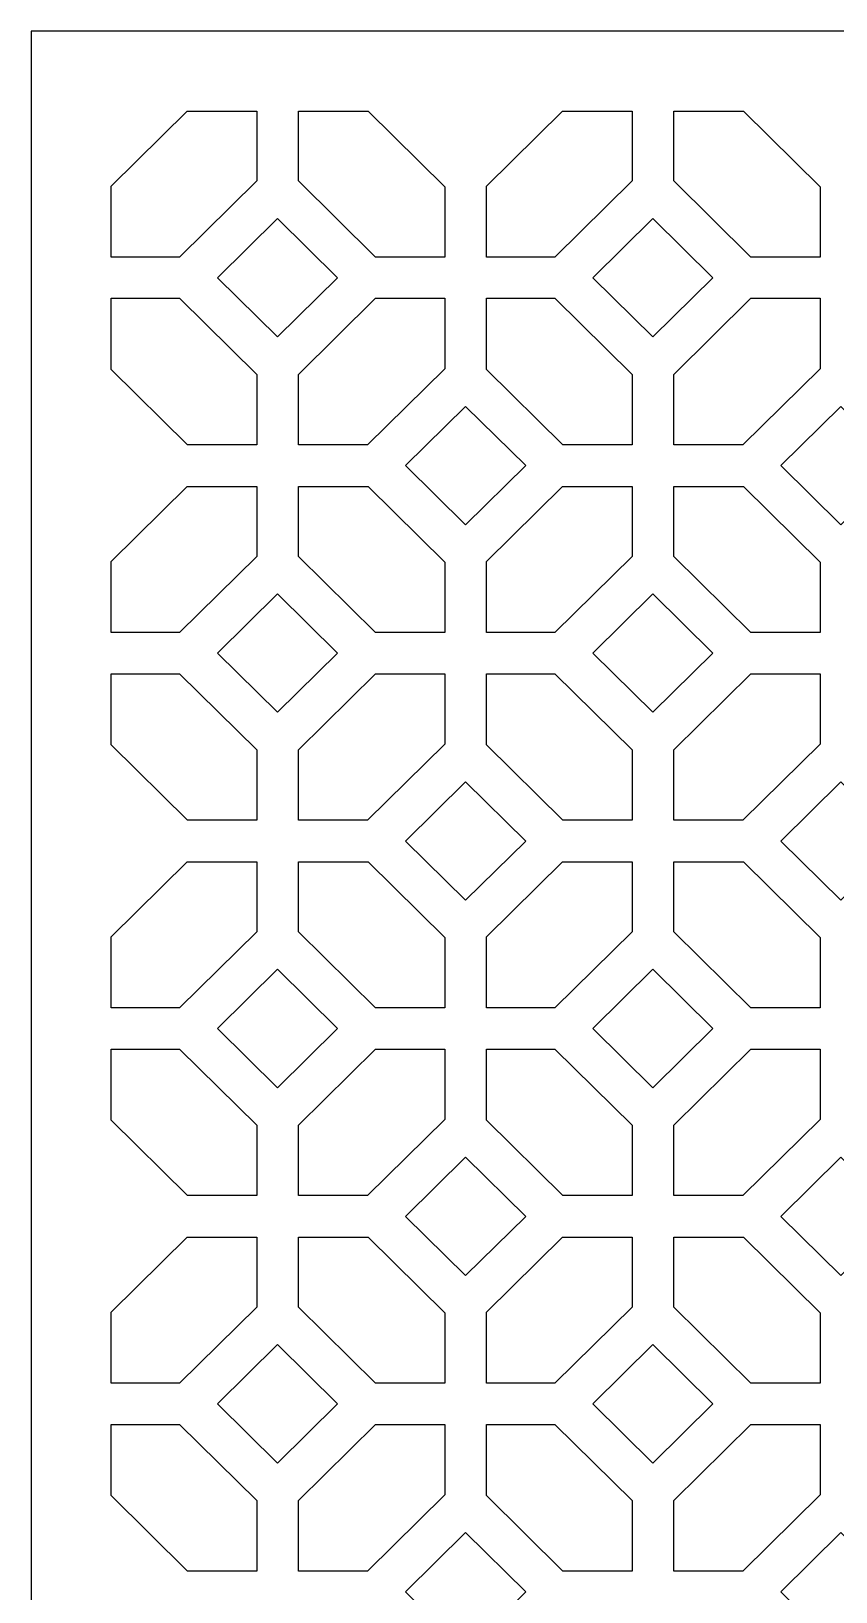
# Model space of a CAD drawing. Header units: centimetres. Extents: x 1.5 to 9.78, y 0.72 to 9.
# Drawn here: x 1.501 to 3.636, y 4.859 to 9.001 of the extents above; entities that cross this region are included whole.
import ezdxf

# ---------------------------------------------------------------- set-up
doc = ezdxf.new("R2010")
doc.units = ezdxf.units.CM
doc.header["$MEASUREMENT"] = 0
doc.layers.add('layer 1', color=7, linetype='Continuous')

msp = doc.modelspace()

# ---------------------------------------------------------------- linework, layer by layer
at = {"layer": 'layer 1', "color": 250}
for points, knots in [([(1.50051, 9.00077), (1.50051, 9.00077), (9.78319, 9.00077), (9.78319, 9.00077), (9.78319, 9.00077), (9.78319, 9.00077), (9.78319, 0.71809), (9.78319, 0.71809), (9.78319, 0.71809), (9.78319, 0.71809), (1.50051, 0.71809), (1.50051, 0.71809), (1.50051, 0.71809), (1.50051, 0.71809), (1.50051, 9.00077), (1.50051, 9.00077)], [0, 0, 0, 0, 0.2, 0.2, 0.2, 0.2, 0.4, 0.4, 0.4, 0.4, 0.6, 0.6, 0.6, 0.6, 1, 1, 1, 1]), ([(1.91432, 8.78889), (1.91432, 8.78889), (1.71238, 8.58984), (1.71238, 8.58984), (1.71238, 8.58984), (1.71238, 8.58984), (1.71238, 8.40112), (1.71238, 8.40112), (1.71238, 8.40112), (1.71238, 8.40112), (1.8941, 8.40112), (1.8941, 8.40112), (1.8941, 8.40112), (1.8941, 8.40112), (2.09926, 8.60335), (2.09926, 8.60335), (2.09926, 8.60335), (2.09926, 8.60335), (2.09926, 8.78889), (2.09926, 8.78889), (2.09926, 8.78889), (2.09926, 8.78889), (1.91432, 8.78889), (1.91432, 8.78889)], [0, 0, 0, 0, 0.1428571, 0.1428571, 0.1428571, 0.1428571, 0.2857143, 0.2857143, 0.2857143, 0.2857143, 0.4285714, 0.4285714, 0.4285714, 0.4285714, 0.5714286, 0.5714286, 0.5714286, 0.5714286, 0.7142857, 0.7142857, 0.7142857, 0.7142857, 1, 1, 1, 1]), ([(2.20948, 8.78889), (2.20948, 8.78889), (2.20948, 8.60335), (2.20948, 8.60335), (2.20948, 8.60335), (2.20948, 8.60335), (2.41464, 8.40112), (2.41464, 8.40112), (2.41464, 8.40112), (2.41464, 8.40112), (2.5983, 8.40112), (2.5983, 8.40112), (2.5983, 8.40112), (2.5983, 8.40112), (2.5983, 8.58793), (2.5983, 8.58793), (2.5983, 8.58793), (2.5983, 8.58793), (2.39442, 8.78889), (2.39442, 8.78889), (2.39442, 8.78889), (2.39442, 8.78889), (2.20948, 8.78889), (2.20948, 8.78889)], [0, 0, 0, 0, 0.1428571, 0.1428571, 0.1428571, 0.1428571, 0.2857143, 0.2857143, 0.2857143, 0.2857143, 0.4285714, 0.4285714, 0.4285714, 0.4285714, 0.5714286, 0.5714286, 0.5714286, 0.5714286, 0.7142857, 0.7142857, 0.7142857, 0.7142857, 1, 1, 1, 1]), ([(2.91047, 8.78889), (2.91047, 8.78889), (2.70852, 8.58984), (2.70852, 8.58984), (2.70852, 8.58984), (2.70852, 8.58984), (2.70852, 8.40112), (2.70852, 8.40112), (2.70852, 8.40112), (2.70852, 8.40112), (2.89024, 8.40112), (2.89024, 8.40112), (2.89024, 8.40112), (2.89024, 8.40112), (3.0954, 8.60335), (3.0954, 8.60335), (3.0954, 8.60335), (3.0954, 8.60335), (3.0954, 8.78889), (3.0954, 8.78889), (3.0954, 8.78889), (3.0954, 8.78889), (2.91047, 8.78889), (2.91047, 8.78889)], [0, 0, 0, 0, 0.1428571, 0.1428571, 0.1428571, 0.1428571, 0.2857143, 0.2857143, 0.2857143, 0.2857143, 0.4285714, 0.4285714, 0.4285714, 0.4285714, 0.5714286, 0.5714286, 0.5714286, 0.5714286, 0.7142857, 0.7142857, 0.7142857, 0.7142857, 1, 1, 1, 1]), ([(3.20562, 8.78889), (3.20562, 8.78889), (3.20562, 8.60335), (3.20562, 8.60335), (3.20562, 8.60335), (3.20562, 8.60335), (3.41079, 8.40112), (3.41079, 8.40112), (3.41079, 8.40112), (3.41079, 8.40112), (3.59444, 8.40112), (3.59444, 8.40112), (3.59444, 8.40112), (3.59444, 8.40112), (3.59444, 8.58793), (3.59444, 8.58793), (3.59444, 8.58793), (3.59444, 8.58793), (3.39056, 8.78889), (3.39056, 8.78889), (3.39056, 8.78889), (3.39056, 8.78889), (3.20562, 8.78889), (3.20562, 8.78889)], [0, 0, 0, 0, 0.1428571, 0.1428571, 0.1428571, 0.1428571, 0.2857143, 0.2857143, 0.2857143, 0.2857143, 0.4285714, 0.4285714, 0.4285714, 0.4285714, 0.5714286, 0.5714286, 0.5714286, 0.5714286, 0.7142857, 0.7142857, 0.7142857, 0.7142857, 1, 1, 1, 1]), ([(1.99496, 8.34657), (1.99496, 8.34657), (2.15437, 8.18944), (2.15437, 8.18944), (2.15437, 8.18944), (2.15437, 8.18944), (2.31378, 8.34657), (2.31378, 8.34657), (2.31378, 8.34657), (2.31378, 8.34657), (2.15437, 8.5037), (2.15437, 8.5037), (2.15437, 8.5037), (2.15437, 8.5037), (1.99496, 8.34657), (1.99496, 8.34657)], [0, 0, 0, 0, 0.2, 0.2, 0.2, 0.2, 0.4, 0.4, 0.4, 0.4, 0.6, 0.6, 0.6, 0.6, 1, 1, 1, 1]), ([(2.9911, 8.34657), (2.9911, 8.34657), (3.15051, 8.18944), (3.15051, 8.18944), (3.15051, 8.18944), (3.15051, 8.18944), (3.30992, 8.34657), (3.30992, 8.34657), (3.30992, 8.34657), (3.30992, 8.34657), (3.15051, 8.5037), (3.15051, 8.5037), (3.15051, 8.5037), (3.15051, 8.5037), (2.9911, 8.34657), (2.9911, 8.34657)], [0, 0, 0, 0, 0.2, 0.2, 0.2, 0.2, 0.4, 0.4, 0.4, 0.4, 0.6, 0.6, 0.6, 0.6, 1, 1, 1, 1]), ([(1.71238, 8.1033), (1.71238, 8.1033), (1.91561, 7.90298), (1.91561, 7.90298), (1.91561, 7.90298), (1.91561, 7.90298), (2.09926, 7.90298), (2.09926, 7.90298), (2.09926, 7.90298), (2.09926, 7.90298), (2.09926, 8.08979), (2.09926, 8.08979), (2.09926, 8.08979), (2.09926, 8.08979), (1.8941, 8.29202), (1.8941, 8.29202), (1.8941, 8.29202), (1.8941, 8.29202), (1.71238, 8.29202), (1.71238, 8.29202), (1.71238, 8.29202), (1.71238, 8.29202), (1.71238, 8.1033), (1.71238, 8.1033)], [0, 0, 0, 0, 0.1428571, 0.1428571, 0.1428571, 0.1428571, 0.2857143, 0.2857143, 0.2857143, 0.2857143, 0.4285714, 0.4285714, 0.4285714, 0.4285714, 0.5714286, 0.5714286, 0.5714286, 0.5714286, 0.7142857, 0.7142857, 0.7142857, 0.7142857, 1, 1, 1, 1]), ([(2.5983, 8.10521), (2.5983, 8.10521), (2.5983, 8.29202), (2.5983, 8.29202), (2.5983, 8.29202), (2.5983, 8.29202), (2.41464, 8.29202), (2.41464, 8.29202), (2.41464, 8.29202), (2.41464, 8.29202), (2.20948, 8.08979), (2.20948, 8.08979), (2.20948, 8.08979), (2.20948, 8.08979), (2.20948, 7.90298), (2.20948, 7.90298), (2.20948, 7.90298), (2.20948, 7.90298), (2.39313, 7.90298), (2.39313, 7.90298), (2.39313, 7.90298), (2.39313, 7.90298), (2.5983, 8.10521), (2.5983, 8.10521)], [0, 0, 0, 0, 0.1428571, 0.1428571, 0.1428571, 0.1428571, 0.2857143, 0.2857143, 0.2857143, 0.2857143, 0.4285714, 0.4285714, 0.4285714, 0.4285714, 0.5714286, 0.5714286, 0.5714286, 0.5714286, 0.7142857, 0.7142857, 0.7142857, 0.7142857, 1, 1, 1, 1]), ([(2.70852, 8.1033), (2.70852, 8.1033), (2.91175, 7.90298), (2.91175, 7.90298), (2.91175, 7.90298), (2.91175, 7.90298), (3.0954, 7.90298), (3.0954, 7.90298), (3.0954, 7.90298), (3.0954, 7.90298), (3.0954, 8.08979), (3.0954, 8.08979), (3.0954, 8.08979), (3.0954, 8.08979), (2.89024, 8.29202), (2.89024, 8.29202), (2.89024, 8.29202), (2.89024, 8.29202), (2.70852, 8.29202), (2.70852, 8.29202), (2.70852, 8.29202), (2.70852, 8.29202), (2.70852, 8.1033), (2.70852, 8.1033)], [0, 0, 0, 0, 0.1428571, 0.1428571, 0.1428571, 0.1428571, 0.2857143, 0.2857143, 0.2857143, 0.2857143, 0.4285714, 0.4285714, 0.4285714, 0.4285714, 0.5714286, 0.5714286, 0.5714286, 0.5714286, 0.7142857, 0.7142857, 0.7142857, 0.7142857, 1, 1, 1, 1]), ([(3.59444, 8.10521), (3.59444, 8.10521), (3.59444, 8.29202), (3.59444, 8.29202), (3.59444, 8.29202), (3.59444, 8.29202), (3.41079, 8.29202), (3.41079, 8.29202), (3.41079, 8.29202), (3.41079, 8.29202), (3.20562, 8.08979), (3.20562, 8.08979), (3.20562, 8.08979), (3.20562, 8.08979), (3.20562, 7.90298), (3.20562, 7.90298), (3.20562, 7.90298), (3.20562, 7.90298), (3.38927, 7.90298), (3.38927, 7.90298), (3.38927, 7.90298), (3.38927, 7.90298), (3.59444, 8.10521), (3.59444, 8.10521)], [0, 0, 0, 0, 0.1428571, 0.1428571, 0.1428571, 0.1428571, 0.2857143, 0.2857143, 0.2857143, 0.2857143, 0.4285714, 0.4285714, 0.4285714, 0.4285714, 0.5714286, 0.5714286, 0.5714286, 0.5714286, 0.7142857, 0.7142857, 0.7142857, 0.7142857, 1, 1, 1, 1]), ([(2.494, 7.84786), (2.494, 7.84786), (2.65341, 7.69074), (2.65341, 7.69074), (2.65341, 7.69074), (2.65341, 7.69074), (2.81282, 7.84786), (2.81282, 7.84786), (2.81282, 7.84786), (2.81282, 7.84786), (2.65341, 8.00499), (2.65341, 8.00499), (2.65341, 8.00499), (2.65341, 8.00499), (2.494, 7.84786), (2.494, 7.84786)], [0, 0, 0, 0, 0.2, 0.2, 0.2, 0.2, 0.4, 0.4, 0.4, 0.4, 0.6, 0.6, 0.6, 0.6, 1, 1, 1, 1]), ([(3.49014, 7.84786), (3.49014, 7.84786), (3.64956, 7.69074), (3.64956, 7.69074), (3.64956, 7.69074), (3.64956, 7.69074), (3.80897, 7.84786), (3.80897, 7.84786), (3.80897, 7.84786), (3.80897, 7.84786), (3.64956, 8.00499), (3.64956, 8.00499), (3.64956, 8.00499), (3.64956, 8.00499), (3.49014, 7.84786), (3.49014, 7.84786)], [0, 0, 0, 0, 0.2, 0.2, 0.2, 0.2, 0.4, 0.4, 0.4, 0.4, 0.6, 0.6, 0.6, 0.6, 1, 1, 1, 1]), ([(1.91432, 7.79275), (1.91432, 7.79275), (1.71238, 7.5937), (1.71238, 7.5937), (1.71238, 7.5937), (1.71238, 7.5937), (1.71238, 7.40498), (1.71238, 7.40498), (1.71238, 7.40498), (1.71238, 7.40498), (1.8941, 7.40498), (1.8941, 7.40498), (1.8941, 7.40498), (1.8941, 7.40498), (2.09926, 7.60721), (2.09926, 7.60721), (2.09926, 7.60721), (2.09926, 7.60721), (2.09926, 7.79275), (2.09926, 7.79275), (2.09926, 7.79275), (2.09926, 7.79275), (1.91432, 7.79275), (1.91432, 7.79275)], [0, 0, 0, 0, 0.1428571, 0.1428571, 0.1428571, 0.1428571, 0.2857143, 0.2857143, 0.2857143, 0.2857143, 0.4285714, 0.4285714, 0.4285714, 0.4285714, 0.5714286, 0.5714286, 0.5714286, 0.5714286, 0.7142857, 0.7142857, 0.7142857, 0.7142857, 1, 1, 1, 1]), ([(2.20948, 7.79275), (2.20948, 7.79275), (2.20948, 7.60721), (2.20948, 7.60721), (2.20948, 7.60721), (2.20948, 7.60721), (2.41464, 7.40498), (2.41464, 7.40498), (2.41464, 7.40498), (2.41464, 7.40498), (2.5983, 7.40498), (2.5983, 7.40498), (2.5983, 7.40498), (2.5983, 7.40498), (2.5983, 7.59179), (2.5983, 7.59179), (2.5983, 7.59179), (2.5983, 7.59179), (2.39442, 7.79275), (2.39442, 7.79275), (2.39442, 7.79275), (2.39442, 7.79275), (2.20948, 7.79275), (2.20948, 7.79275)], [0, 0, 0, 0, 0.1428571, 0.1428571, 0.1428571, 0.1428571, 0.2857143, 0.2857143, 0.2857143, 0.2857143, 0.4285714, 0.4285714, 0.4285714, 0.4285714, 0.5714286, 0.5714286, 0.5714286, 0.5714286, 0.7142857, 0.7142857, 0.7142857, 0.7142857, 1, 1, 1, 1]), ([(2.91047, 7.79275), (2.91047, 7.79275), (2.70852, 7.5937), (2.70852, 7.5937), (2.70852, 7.5937), (2.70852, 7.5937), (2.70852, 7.40498), (2.70852, 7.40498), (2.70852, 7.40498), (2.70852, 7.40498), (2.89024, 7.40498), (2.89024, 7.40498), (2.89024, 7.40498), (2.89024, 7.40498), (3.0954, 7.60721), (3.0954, 7.60721), (3.0954, 7.60721), (3.0954, 7.60721), (3.0954, 7.79275), (3.0954, 7.79275), (3.0954, 7.79275), (3.0954, 7.79275), (2.91047, 7.79275), (2.91047, 7.79275)], [0, 0, 0, 0, 0.1428571, 0.1428571, 0.1428571, 0.1428571, 0.2857143, 0.2857143, 0.2857143, 0.2857143, 0.4285714, 0.4285714, 0.4285714, 0.4285714, 0.5714286, 0.5714286, 0.5714286, 0.5714286, 0.7142857, 0.7142857, 0.7142857, 0.7142857, 1, 1, 1, 1]), ([(3.20562, 7.79275), (3.20562, 7.79275), (3.20562, 7.60721), (3.20562, 7.60721), (3.20562, 7.60721), (3.20562, 7.60721), (3.41079, 7.40498), (3.41079, 7.40498), (3.41079, 7.40498), (3.41079, 7.40498), (3.59444, 7.40498), (3.59444, 7.40498), (3.59444, 7.40498), (3.59444, 7.40498), (3.59444, 7.59179), (3.59444, 7.59179), (3.59444, 7.59179), (3.59444, 7.59179), (3.39056, 7.79275), (3.39056, 7.79275), (3.39056, 7.79275), (3.39056, 7.79275), (3.20562, 7.79275), (3.20562, 7.79275)], [0, 0, 0, 0, 0.1428571, 0.1428571, 0.1428571, 0.1428571, 0.2857143, 0.2857143, 0.2857143, 0.2857143, 0.4285714, 0.4285714, 0.4285714, 0.4285714, 0.5714286, 0.5714286, 0.5714286, 0.5714286, 0.7142857, 0.7142857, 0.7142857, 0.7142857, 1, 1, 1, 1]), ([(1.99496, 7.35043), (1.99496, 7.35043), (2.15437, 7.1933), (2.15437, 7.1933), (2.15437, 7.1933), (2.15437, 7.1933), (2.31378, 7.35043), (2.31378, 7.35043), (2.31378, 7.35043), (2.31378, 7.35043), (2.15437, 7.50756), (2.15437, 7.50756), (2.15437, 7.50756), (2.15437, 7.50756), (1.99496, 7.35043), (1.99496, 7.35043)], [0, 0, 0, 0, 0.2, 0.2, 0.2, 0.2, 0.4, 0.4, 0.4, 0.4, 0.6, 0.6, 0.6, 0.6, 1, 1, 1, 1]), ([(2.9911, 7.35043), (2.9911, 7.35043), (3.15051, 7.1933), (3.15051, 7.1933), (3.15051, 7.1933), (3.15051, 7.1933), (3.30992, 7.35043), (3.30992, 7.35043), (3.30992, 7.35043), (3.30992, 7.35043), (3.15051, 7.50756), (3.15051, 7.50756), (3.15051, 7.50756), (3.15051, 7.50756), (2.9911, 7.35043), (2.9911, 7.35043)], [0, 0, 0, 0, 0.2, 0.2, 0.2, 0.2, 0.4, 0.4, 0.4, 0.4, 0.6, 0.6, 0.6, 0.6, 1, 1, 1, 1]), ([(1.71238, 7.10716), (1.71238, 7.10716), (1.91561, 6.90684), (1.91561, 6.90684), (1.91561, 6.90684), (1.91561, 6.90684), (2.09926, 6.90684), (2.09926, 6.90684), (2.09926, 6.90684), (2.09926, 6.90684), (2.09926, 7.09365), (2.09926, 7.09365), (2.09926, 7.09365), (2.09926, 7.09365), (1.8941, 7.29587), (1.8941, 7.29587), (1.8941, 7.29587), (1.8941, 7.29587), (1.71238, 7.29587), (1.71238, 7.29587), (1.71238, 7.29587), (1.71238, 7.29587), (1.71238, 7.10716), (1.71238, 7.10716)], [0, 0, 0, 0, 0.1428571, 0.1428571, 0.1428571, 0.1428571, 0.2857143, 0.2857143, 0.2857143, 0.2857143, 0.4285714, 0.4285714, 0.4285714, 0.4285714, 0.5714286, 0.5714286, 0.5714286, 0.5714286, 0.7142857, 0.7142857, 0.7142857, 0.7142857, 1, 1, 1, 1]), ([(2.5983, 7.10907), (2.5983, 7.10907), (2.5983, 7.29587), (2.5983, 7.29587), (2.5983, 7.29587), (2.5983, 7.29587), (2.41464, 7.29587), (2.41464, 7.29587), (2.41464, 7.29587), (2.41464, 7.29587), (2.20948, 7.09365), (2.20948, 7.09365), (2.20948, 7.09365), (2.20948, 7.09365), (2.20948, 6.90684), (2.20948, 6.90684), (2.20948, 6.90684), (2.20948, 6.90684), (2.39313, 6.90684), (2.39313, 6.90684), (2.39313, 6.90684), (2.39313, 6.90684), (2.5983, 7.10907), (2.5983, 7.10907)], [0, 0, 0, 0, 0.1428571, 0.1428571, 0.1428571, 0.1428571, 0.2857143, 0.2857143, 0.2857143, 0.2857143, 0.4285714, 0.4285714, 0.4285714, 0.4285714, 0.5714286, 0.5714286, 0.5714286, 0.5714286, 0.7142857, 0.7142857, 0.7142857, 0.7142857, 1, 1, 1, 1]), ([(2.70852, 7.10716), (2.70852, 7.10716), (2.91175, 6.90684), (2.91175, 6.90684), (2.91175, 6.90684), (2.91175, 6.90684), (3.0954, 6.90684), (3.0954, 6.90684), (3.0954, 6.90684), (3.0954, 6.90684), (3.0954, 7.09365), (3.0954, 7.09365), (3.0954, 7.09365), (3.0954, 7.09365), (2.89024, 7.29587), (2.89024, 7.29587), (2.89024, 7.29587), (2.89024, 7.29587), (2.70852, 7.29587), (2.70852, 7.29587), (2.70852, 7.29587), (2.70852, 7.29587), (2.70852, 7.10716), (2.70852, 7.10716)], [0, 0, 0, 0, 0.1428571, 0.1428571, 0.1428571, 0.1428571, 0.2857143, 0.2857143, 0.2857143, 0.2857143, 0.4285714, 0.4285714, 0.4285714, 0.4285714, 0.5714286, 0.5714286, 0.5714286, 0.5714286, 0.7142857, 0.7142857, 0.7142857, 0.7142857, 1, 1, 1, 1]), ([(3.59444, 7.10907), (3.59444, 7.10907), (3.59444, 7.29587), (3.59444, 7.29587), (3.59444, 7.29587), (3.59444, 7.29587), (3.41079, 7.29587), (3.41079, 7.29587), (3.41079, 7.29587), (3.41079, 7.29587), (3.20562, 7.09365), (3.20562, 7.09365), (3.20562, 7.09365), (3.20562, 7.09365), (3.20562, 6.90684), (3.20562, 6.90684), (3.20562, 6.90684), (3.20562, 6.90684), (3.38927, 6.90684), (3.38927, 6.90684), (3.38927, 6.90684), (3.38927, 6.90684), (3.59444, 7.10907), (3.59444, 7.10907)], [0, 0, 0, 0, 0.1428571, 0.1428571, 0.1428571, 0.1428571, 0.2857143, 0.2857143, 0.2857143, 0.2857143, 0.4285714, 0.4285714, 0.4285714, 0.4285714, 0.5714286, 0.5714286, 0.5714286, 0.5714286, 0.7142857, 0.7142857, 0.7142857, 0.7142857, 1, 1, 1, 1]), ([(2.494, 6.85172), (2.494, 6.85172), (2.65341, 6.69459), (2.65341, 6.69459), (2.65341, 6.69459), (2.65341, 6.69459), (2.81282, 6.85172), (2.81282, 6.85172), (2.81282, 6.85172), (2.81282, 6.85172), (2.65341, 7.00885), (2.65341, 7.00885), (2.65341, 7.00885), (2.65341, 7.00885), (2.494, 6.85172), (2.494, 6.85172)], [0, 0, 0, 0, 0.2, 0.2, 0.2, 0.2, 0.4, 0.4, 0.4, 0.4, 0.6, 0.6, 0.6, 0.6, 1, 1, 1, 1]), ([(3.49014, 6.85172), (3.49014, 6.85172), (3.64956, 6.69459), (3.64956, 6.69459), (3.64956, 6.69459), (3.64956, 6.69459), (3.80897, 6.85172), (3.80897, 6.85172), (3.80897, 6.85172), (3.80897, 6.85172), (3.64956, 7.00885), (3.64956, 7.00885), (3.64956, 7.00885), (3.64956, 7.00885), (3.49014, 6.85172), (3.49014, 6.85172)], [0, 0, 0, 0, 0.2, 0.2, 0.2, 0.2, 0.4, 0.4, 0.4, 0.4, 0.6, 0.6, 0.6, 0.6, 1, 1, 1, 1]), ([(1.91432, 6.79661), (1.91432, 6.79661), (1.71238, 6.59755), (1.71238, 6.59755), (1.71238, 6.59755), (1.71238, 6.59755), (1.71238, 6.40884), (1.71238, 6.40884), (1.71238, 6.40884), (1.71238, 6.40884), (1.8941, 6.40884), (1.8941, 6.40884), (1.8941, 6.40884), (1.8941, 6.40884), (2.09926, 6.61107), (2.09926, 6.61107), (2.09926, 6.61107), (2.09926, 6.61107), (2.09926, 6.79661), (2.09926, 6.79661), (2.09926, 6.79661), (2.09926, 6.79661), (1.91432, 6.79661), (1.91432, 6.79661)], [0, 0, 0, 0, 0.1428571, 0.1428571, 0.1428571, 0.1428571, 0.2857143, 0.2857143, 0.2857143, 0.2857143, 0.4285714, 0.4285714, 0.4285714, 0.4285714, 0.5714286, 0.5714286, 0.5714286, 0.5714286, 0.7142857, 0.7142857, 0.7142857, 0.7142857, 1, 1, 1, 1]), ([(2.20948, 6.79661), (2.20948, 6.79661), (2.20948, 6.61107), (2.20948, 6.61107), (2.20948, 6.61107), (2.20948, 6.61107), (2.41464, 6.40884), (2.41464, 6.40884), (2.41464, 6.40884), (2.41464, 6.40884), (2.5983, 6.40884), (2.5983, 6.40884), (2.5983, 6.40884), (2.5983, 6.40884), (2.5983, 6.59565), (2.5983, 6.59565), (2.5983, 6.59565), (2.5983, 6.59565), (2.39442, 6.79661), (2.39442, 6.79661), (2.39442, 6.79661), (2.39442, 6.79661), (2.20948, 6.79661), (2.20948, 6.79661)], [0, 0, 0, 0, 0.1428571, 0.1428571, 0.1428571, 0.1428571, 0.2857143, 0.2857143, 0.2857143, 0.2857143, 0.4285714, 0.4285714, 0.4285714, 0.4285714, 0.5714286, 0.5714286, 0.5714286, 0.5714286, 0.7142857, 0.7142857, 0.7142857, 0.7142857, 1, 1, 1, 1]), ([(2.91047, 6.79661), (2.91047, 6.79661), (2.70852, 6.59755), (2.70852, 6.59755), (2.70852, 6.59755), (2.70852, 6.59755), (2.70852, 6.40884), (2.70852, 6.40884), (2.70852, 6.40884), (2.70852, 6.40884), (2.89024, 6.40884), (2.89024, 6.40884), (2.89024, 6.40884), (2.89024, 6.40884), (3.0954, 6.61107), (3.0954, 6.61107), (3.0954, 6.61107), (3.0954, 6.61107), (3.0954, 6.79661), (3.0954, 6.79661), (3.0954, 6.79661), (3.0954, 6.79661), (2.91047, 6.79661), (2.91047, 6.79661)], [0, 0, 0, 0, 0.1428571, 0.1428571, 0.1428571, 0.1428571, 0.2857143, 0.2857143, 0.2857143, 0.2857143, 0.4285714, 0.4285714, 0.4285714, 0.4285714, 0.5714286, 0.5714286, 0.5714286, 0.5714286, 0.7142857, 0.7142857, 0.7142857, 0.7142857, 1, 1, 1, 1]), ([(3.20562, 6.79661), (3.20562, 6.79661), (3.20562, 6.61107), (3.20562, 6.61107), (3.20562, 6.61107), (3.20562, 6.61107), (3.41079, 6.40884), (3.41079, 6.40884), (3.41079, 6.40884), (3.41079, 6.40884), (3.59444, 6.40884), (3.59444, 6.40884), (3.59444, 6.40884), (3.59444, 6.40884), (3.59444, 6.59565), (3.59444, 6.59565), (3.59444, 6.59565), (3.59444, 6.59565), (3.39056, 6.79661), (3.39056, 6.79661), (3.39056, 6.79661), (3.39056, 6.79661), (3.20562, 6.79661), (3.20562, 6.79661)], [0, 0, 0, 0, 0.1428571, 0.1428571, 0.1428571, 0.1428571, 0.2857143, 0.2857143, 0.2857143, 0.2857143, 0.4285714, 0.4285714, 0.4285714, 0.4285714, 0.5714286, 0.5714286, 0.5714286, 0.5714286, 0.7142857, 0.7142857, 0.7142857, 0.7142857, 1, 1, 1, 1]), ([(1.99496, 6.35428), (1.99496, 6.35428), (2.15437, 6.19715), (2.15437, 6.19715), (2.15437, 6.19715), (2.15437, 6.19715), (2.31378, 6.35428), (2.31378, 6.35428), (2.31378, 6.35428), (2.31378, 6.35428), (2.15437, 6.51142), (2.15437, 6.51142), (2.15437, 6.51142), (2.15437, 6.51142), (1.99496, 6.35428), (1.99496, 6.35428)], [0, 0, 0, 0, 0.2, 0.2, 0.2, 0.2, 0.4, 0.4, 0.4, 0.4, 0.6, 0.6, 0.6, 0.6, 1, 1, 1, 1]), ([(2.9911, 6.35428), (2.9911, 6.35428), (3.15051, 6.19715), (3.15051, 6.19715), (3.15051, 6.19715), (3.15051, 6.19715), (3.30992, 6.35428), (3.30992, 6.35428), (3.30992, 6.35428), (3.30992, 6.35428), (3.15051, 6.51142), (3.15051, 6.51142), (3.15051, 6.51142), (3.15051, 6.51142), (2.9911, 6.35428), (2.9911, 6.35428)], [0, 0, 0, 0, 0.2, 0.2, 0.2, 0.2, 0.4, 0.4, 0.4, 0.4, 0.6, 0.6, 0.6, 0.6, 1, 1, 1, 1]), ([(1.71238, 6.11102), (1.71238, 6.11102), (1.91561, 5.91069), (1.91561, 5.91069), (1.91561, 5.91069), (1.91561, 5.91069), (2.09926, 5.91069), (2.09926, 5.91069), (2.09926, 5.91069), (2.09926, 5.91069), (2.09926, 6.0975), (2.09926, 6.0975), (2.09926, 6.0975), (2.09926, 6.0975), (1.8941, 6.29973), (1.8941, 6.29973), (1.8941, 6.29973), (1.8941, 6.29973), (1.71238, 6.29973), (1.71238, 6.29973), (1.71238, 6.29973), (1.71238, 6.29973), (1.71238, 6.11102), (1.71238, 6.11102)], [0, 0, 0, 0, 0.1428571, 0.1428571, 0.1428571, 0.1428571, 0.2857143, 0.2857143, 0.2857143, 0.2857143, 0.4285714, 0.4285714, 0.4285714, 0.4285714, 0.5714286, 0.5714286, 0.5714286, 0.5714286, 0.7142857, 0.7142857, 0.7142857, 0.7142857, 1, 1, 1, 1]), ([(2.5983, 6.11292), (2.5983, 6.11292), (2.5983, 6.29973), (2.5983, 6.29973), (2.5983, 6.29973), (2.5983, 6.29973), (2.41464, 6.29973), (2.41464, 6.29973), (2.41464, 6.29973), (2.41464, 6.29973), (2.20948, 6.0975), (2.20948, 6.0975), (2.20948, 6.0975), (2.20948, 6.0975), (2.20948, 5.91069), (2.20948, 5.91069), (2.20948, 5.91069), (2.20948, 5.91069), (2.39313, 5.91069), (2.39313, 5.91069), (2.39313, 5.91069), (2.39313, 5.91069), (2.5983, 6.11292), (2.5983, 6.11292)], [0, 0, 0, 0, 0.1428571, 0.1428571, 0.1428571, 0.1428571, 0.2857143, 0.2857143, 0.2857143, 0.2857143, 0.4285714, 0.4285714, 0.4285714, 0.4285714, 0.5714286, 0.5714286, 0.5714286, 0.5714286, 0.7142857, 0.7142857, 0.7142857, 0.7142857, 1, 1, 1, 1]), ([(2.70852, 6.11102), (2.70852, 6.11102), (2.91175, 5.91069), (2.91175, 5.91069), (2.91175, 5.91069), (2.91175, 5.91069), (3.0954, 5.91069), (3.0954, 5.91069), (3.0954, 5.91069), (3.0954, 5.91069), (3.0954, 6.0975), (3.0954, 6.0975), (3.0954, 6.0975), (3.0954, 6.0975), (2.89024, 6.29973), (2.89024, 6.29973), (2.89024, 6.29973), (2.89024, 6.29973), (2.70852, 6.29973), (2.70852, 6.29973), (2.70852, 6.29973), (2.70852, 6.29973), (2.70852, 6.11102), (2.70852, 6.11102)], [0, 0, 0, 0, 0.1428571, 0.1428571, 0.1428571, 0.1428571, 0.2857143, 0.2857143, 0.2857143, 0.2857143, 0.4285714, 0.4285714, 0.4285714, 0.4285714, 0.5714286, 0.5714286, 0.5714286, 0.5714286, 0.7142857, 0.7142857, 0.7142857, 0.7142857, 1, 1, 1, 1]), ([(3.59444, 6.11292), (3.59444, 6.11292), (3.59444, 6.29973), (3.59444, 6.29973), (3.59444, 6.29973), (3.59444, 6.29973), (3.41079, 6.29973), (3.41079, 6.29973), (3.41079, 6.29973), (3.41079, 6.29973), (3.20562, 6.0975), (3.20562, 6.0975), (3.20562, 6.0975), (3.20562, 6.0975), (3.20562, 5.91069), (3.20562, 5.91069), (3.20562, 5.91069), (3.20562, 5.91069), (3.38927, 5.91069), (3.38927, 5.91069), (3.38927, 5.91069), (3.38927, 5.91069), (3.59444, 6.11292), (3.59444, 6.11292)], [0, 0, 0, 0, 0.1428571, 0.1428571, 0.1428571, 0.1428571, 0.2857143, 0.2857143, 0.2857143, 0.2857143, 0.4285714, 0.4285714, 0.4285714, 0.4285714, 0.5714286, 0.5714286, 0.5714286, 0.5714286, 0.7142857, 0.7142857, 0.7142857, 0.7142857, 1, 1, 1, 1]), ([(2.494, 5.85558), (2.494, 5.85558), (2.65341, 5.69845), (2.65341, 5.69845), (2.65341, 5.69845), (2.65341, 5.69845), (2.81282, 5.85558), (2.81282, 5.85558), (2.81282, 5.85558), (2.81282, 5.85558), (2.65341, 6.01271), (2.65341, 6.01271), (2.65341, 6.01271), (2.65341, 6.01271), (2.494, 5.85558), (2.494, 5.85558)], [0, 0, 0, 0, 0.2, 0.2, 0.2, 0.2, 0.4, 0.4, 0.4, 0.4, 0.6, 0.6, 0.6, 0.6, 1, 1, 1, 1]), ([(3.49014, 5.85558), (3.49014, 5.85558), (3.64956, 5.69845), (3.64956, 5.69845), (3.64956, 5.69845), (3.64956, 5.69845), (3.80897, 5.85558), (3.80897, 5.85558), (3.80897, 5.85558), (3.80897, 5.85558), (3.64956, 6.01271), (3.64956, 6.01271), (3.64956, 6.01271), (3.64956, 6.01271), (3.49014, 5.85558), (3.49014, 5.85558)], [0, 0, 0, 0, 0.2, 0.2, 0.2, 0.2, 0.4, 0.4, 0.4, 0.4, 0.6, 0.6, 0.6, 0.6, 1, 1, 1, 1]), ([(1.91432, 5.80046), (1.91432, 5.80046), (1.71238, 5.60141), (1.71238, 5.60141), (1.71238, 5.60141), (1.71238, 5.60141), (1.71238, 5.41269), (1.71238, 5.41269), (1.71238, 5.41269), (1.71238, 5.41269), (1.8941, 5.41269), (1.8941, 5.41269), (1.8941, 5.41269), (1.8941, 5.41269), (2.09926, 5.61492), (2.09926, 5.61492), (2.09926, 5.61492), (2.09926, 5.61492), (2.09926, 5.80046), (2.09926, 5.80046), (2.09926, 5.80046), (2.09926, 5.80046), (1.91432, 5.80046), (1.91432, 5.80046)], [0, 0, 0, 0, 0.1428571, 0.1428571, 0.1428571, 0.1428571, 0.2857143, 0.2857143, 0.2857143, 0.2857143, 0.4285714, 0.4285714, 0.4285714, 0.4285714, 0.5714286, 0.5714286, 0.5714286, 0.5714286, 0.7142857, 0.7142857, 0.7142857, 0.7142857, 1, 1, 1, 1]), ([(2.20948, 5.80046), (2.20948, 5.80046), (2.20948, 5.61492), (2.20948, 5.61492), (2.20948, 5.61492), (2.20948, 5.61492), (2.41464, 5.41269), (2.41464, 5.41269), (2.41464, 5.41269), (2.41464, 5.41269), (2.5983, 5.41269), (2.5983, 5.41269), (2.5983, 5.41269), (2.5983, 5.41269), (2.5983, 5.5995), (2.5983, 5.5995), (2.5983, 5.5995), (2.5983, 5.5995), (2.39442, 5.80046), (2.39442, 5.80046), (2.39442, 5.80046), (2.39442, 5.80046), (2.20948, 5.80046), (2.20948, 5.80046)], [0, 0, 0, 0, 0.1428571, 0.1428571, 0.1428571, 0.1428571, 0.2857143, 0.2857143, 0.2857143, 0.2857143, 0.4285714, 0.4285714, 0.4285714, 0.4285714, 0.5714286, 0.5714286, 0.5714286, 0.5714286, 0.7142857, 0.7142857, 0.7142857, 0.7142857, 1, 1, 1, 1]), ([(2.91047, 5.80046), (2.91047, 5.80046), (2.70852, 5.60141), (2.70852, 5.60141), (2.70852, 5.60141), (2.70852, 5.60141), (2.70852, 5.41269), (2.70852, 5.41269), (2.70852, 5.41269), (2.70852, 5.41269), (2.89024, 5.41269), (2.89024, 5.41269), (2.89024, 5.41269), (2.89024, 5.41269), (3.0954, 5.61492), (3.0954, 5.61492), (3.0954, 5.61492), (3.0954, 5.61492), (3.0954, 5.80046), (3.0954, 5.80046), (3.0954, 5.80046), (3.0954, 5.80046), (2.91047, 5.80046), (2.91047, 5.80046)], [0, 0, 0, 0, 0.1428571, 0.1428571, 0.1428571, 0.1428571, 0.2857143, 0.2857143, 0.2857143, 0.2857143, 0.4285714, 0.4285714, 0.4285714, 0.4285714, 0.5714286, 0.5714286, 0.5714286, 0.5714286, 0.7142857, 0.7142857, 0.7142857, 0.7142857, 1, 1, 1, 1]), ([(3.20562, 5.80046), (3.20562, 5.80046), (3.20562, 5.61492), (3.20562, 5.61492), (3.20562, 5.61492), (3.20562, 5.61492), (3.41079, 5.41269), (3.41079, 5.41269), (3.41079, 5.41269), (3.41079, 5.41269), (3.59444, 5.41269), (3.59444, 5.41269), (3.59444, 5.41269), (3.59444, 5.41269), (3.59444, 5.5995), (3.59444, 5.5995), (3.59444, 5.5995), (3.59444, 5.5995), (3.39056, 5.80046), (3.39056, 5.80046), (3.39056, 5.80046), (3.39056, 5.80046), (3.20562, 5.80046), (3.20562, 5.80046)], [0, 0, 0, 0, 0.1428571, 0.1428571, 0.1428571, 0.1428571, 0.2857143, 0.2857143, 0.2857143, 0.2857143, 0.4285714, 0.4285714, 0.4285714, 0.4285714, 0.5714286, 0.5714286, 0.5714286, 0.5714286, 0.7142857, 0.7142857, 0.7142857, 0.7142857, 1, 1, 1, 1]), ([(1.99496, 5.35814), (1.99496, 5.35814), (2.15437, 5.20101), (2.15437, 5.20101), (2.15437, 5.20101), (2.15437, 5.20101), (2.31378, 5.35814), (2.31378, 5.35814), (2.31378, 5.35814), (2.31378, 5.35814), (2.15437, 5.51527), (2.15437, 5.51527), (2.15437, 5.51527), (2.15437, 5.51527), (1.99496, 5.35814), (1.99496, 5.35814)], [0, 0, 0, 0, 0.2, 0.2, 0.2, 0.2, 0.4, 0.4, 0.4, 0.4, 0.6, 0.6, 0.6, 0.6, 1, 1, 1, 1]), ([(2.9911, 5.35814), (2.9911, 5.35814), (3.15051, 5.20101), (3.15051, 5.20101), (3.15051, 5.20101), (3.15051, 5.20101), (3.30992, 5.35814), (3.30992, 5.35814), (3.30992, 5.35814), (3.30992, 5.35814), (3.15051, 5.51527), (3.15051, 5.51527), (3.15051, 5.51527), (3.15051, 5.51527), (2.9911, 5.35814), (2.9911, 5.35814)], [0, 0, 0, 0, 0.2, 0.2, 0.2, 0.2, 0.4, 0.4, 0.4, 0.4, 0.6, 0.6, 0.6, 0.6, 1, 1, 1, 1]), ([(1.71238, 5.11487), (1.71238, 5.11487), (1.91561, 4.91455), (1.91561, 4.91455), (1.91561, 4.91455), (1.91561, 4.91455), (2.09926, 4.91455), (2.09926, 4.91455), (2.09926, 4.91455), (2.09926, 4.91455), (2.09926, 5.10136), (2.09926, 5.10136), (2.09926, 5.10136), (2.09926, 5.10136), (1.8941, 5.30358), (1.8941, 5.30358), (1.8941, 5.30358), (1.8941, 5.30358), (1.71238, 5.30358), (1.71238, 5.30358), (1.71238, 5.30358), (1.71238, 5.30358), (1.71238, 5.11487), (1.71238, 5.11487)], [0, 0, 0, 0, 0.1428571, 0.1428571, 0.1428571, 0.1428571, 0.2857143, 0.2857143, 0.2857143, 0.2857143, 0.4285714, 0.4285714, 0.4285714, 0.4285714, 0.5714286, 0.5714286, 0.5714286, 0.5714286, 0.7142857, 0.7142857, 0.7142857, 0.7142857, 1, 1, 1, 1]), ([(2.5983, 5.11678), (2.5983, 5.11678), (2.5983, 5.30358), (2.5983, 5.30358), (2.5983, 5.30358), (2.5983, 5.30358), (2.41464, 5.30358), (2.41464, 5.30358), (2.41464, 5.30358), (2.41464, 5.30358), (2.20948, 5.10136), (2.20948, 5.10136), (2.20948, 5.10136), (2.20948, 5.10136), (2.20948, 4.91455), (2.20948, 4.91455), (2.20948, 4.91455), (2.20948, 4.91455), (2.39313, 4.91455), (2.39313, 4.91455), (2.39313, 4.91455), (2.39313, 4.91455), (2.5983, 5.11678), (2.5983, 5.11678)], [0, 0, 0, 0, 0.1428571, 0.1428571, 0.1428571, 0.1428571, 0.2857143, 0.2857143, 0.2857143, 0.2857143, 0.4285714, 0.4285714, 0.4285714, 0.4285714, 0.5714286, 0.5714286, 0.5714286, 0.5714286, 0.7142857, 0.7142857, 0.7142857, 0.7142857, 1, 1, 1, 1]), ([(2.70852, 5.11487), (2.70852, 5.11487), (2.91175, 4.91455), (2.91175, 4.91455), (2.91175, 4.91455), (2.91175, 4.91455), (3.0954, 4.91455), (3.0954, 4.91455), (3.0954, 4.91455), (3.0954, 4.91455), (3.0954, 5.10136), (3.0954, 5.10136), (3.0954, 5.10136), (3.0954, 5.10136), (2.89024, 5.30358), (2.89024, 5.30358), (2.89024, 5.30358), (2.89024, 5.30358), (2.70852, 5.30358), (2.70852, 5.30358), (2.70852, 5.30358), (2.70852, 5.30358), (2.70852, 5.11487), (2.70852, 5.11487)], [0, 0, 0, 0, 0.1428571, 0.1428571, 0.1428571, 0.1428571, 0.2857143, 0.2857143, 0.2857143, 0.2857143, 0.4285714, 0.4285714, 0.4285714, 0.4285714, 0.5714286, 0.5714286, 0.5714286, 0.5714286, 0.7142857, 0.7142857, 0.7142857, 0.7142857, 1, 1, 1, 1]), ([(3.59444, 5.11678), (3.59444, 5.11678), (3.59444, 5.30358), (3.59444, 5.30358), (3.59444, 5.30358), (3.59444, 5.30358), (3.41079, 5.30358), (3.41079, 5.30358), (3.41079, 5.30358), (3.41079, 5.30358), (3.20562, 5.10136), (3.20562, 5.10136), (3.20562, 5.10136), (3.20562, 5.10136), (3.20562, 4.91455), (3.20562, 4.91455), (3.20562, 4.91455), (3.20562, 4.91455), (3.38927, 4.91455), (3.38927, 4.91455), (3.38927, 4.91455), (3.38927, 4.91455), (3.59444, 5.11678), (3.59444, 5.11678)], [0, 0, 0, 0, 0.1428571, 0.1428571, 0.1428571, 0.1428571, 0.2857143, 0.2857143, 0.2857143, 0.2857143, 0.4285714, 0.4285714, 0.4285714, 0.4285714, 0.5714286, 0.5714286, 0.5714286, 0.5714286, 0.7142857, 0.7142857, 0.7142857, 0.7142857, 1, 1, 1, 1]), ([(2.494, 4.85943), (2.494, 4.85943), (2.65341, 4.7023), (2.65341, 4.7023), (2.65341, 4.7023), (2.65341, 4.7023), (2.81282, 4.85943), (2.81282, 4.85943), (2.81282, 4.85943), (2.81282, 4.85943), (2.65341, 5.01656), (2.65341, 5.01656), (2.65341, 5.01656), (2.65341, 5.01656), (2.494, 4.85943), (2.494, 4.85943)], [0, 0, 0, 0, 0.2, 0.2, 0.2, 0.2, 0.4, 0.4, 0.4, 0.4, 0.6, 0.6, 0.6, 0.6, 1, 1, 1, 1]), ([(3.49014, 4.85943), (3.49014, 4.85943), (3.64956, 4.7023), (3.64956, 4.7023), (3.64956, 4.7023), (3.64956, 4.7023), (3.80897, 4.85943), (3.80897, 4.85943), (3.80897, 4.85943), (3.80897, 4.85943), (3.64956, 5.01656), (3.64956, 5.01656), (3.64956, 5.01656), (3.64956, 5.01656), (3.49014, 4.85943), (3.49014, 4.85943)], [0, 0, 0, 0, 0.2, 0.2, 0.2, 0.2, 0.4, 0.4, 0.4, 0.4, 0.6, 0.6, 0.6, 0.6, 1, 1, 1, 1])]:
    msp.add_open_spline(points, degree=3, knots=knots, dxfattribs=at)

doc.saveas('drawing.dxf')
